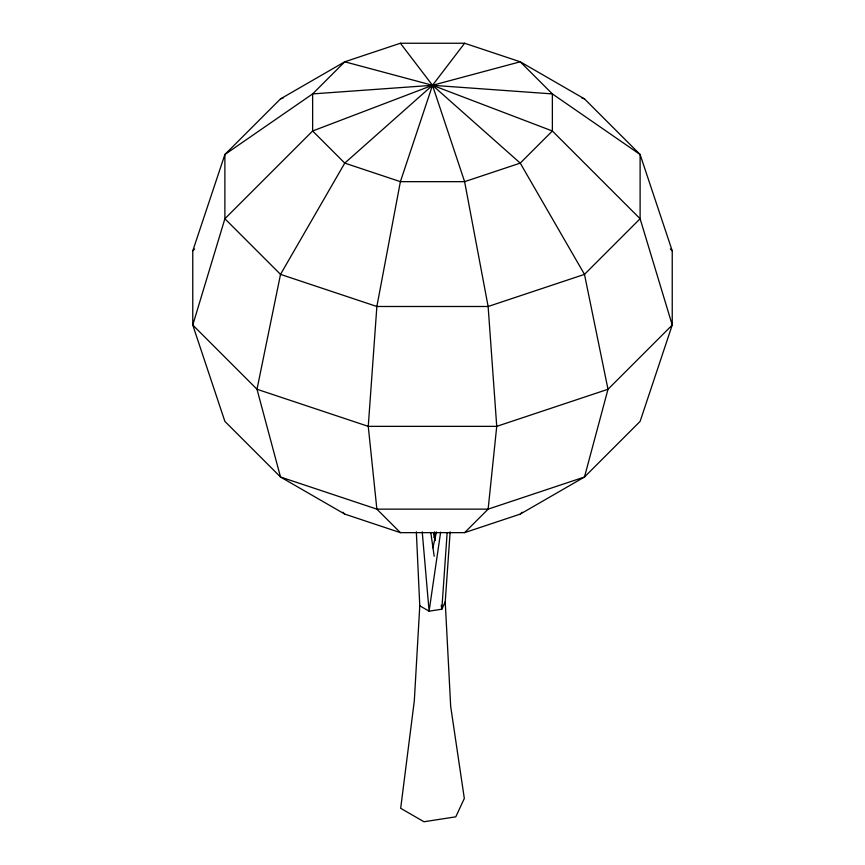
<?xml version="1.0" encoding="UTF-8"?>
<svg xmlns="http://www.w3.org/2000/svg" width="865" height="865" viewBox="0 0 865 865"><rect width="100%" height="100%" fill="white"/><g stroke="black" fill="none" stroke-linecap="round" stroke-linejoin="round"><path stroke-width="1.3" d="M416.335 531.813L419.774 605.792L414.313 700.834L400.679 808.299L423.98 821.75L455.79 816.83L464.321 798.46L450.687 706.467L445.226 601.856L450.146 531.856M447.151 532.678L441.82 609.209L429.094 611.177L419.774 605.792M440.642 532.126L429.094 611.177L422.228 531.813M434.165 534.624L434.619 531.964M433.884 537.641L434.965 532.397M432.857 547.837L436.436 532.029M192.765 250.861L224.889 154.511L280.519 98.88L344.757 61.793L400.387 43.25L464.613 43.25L520.243 61.793L584.481 98.88L640.111 154.511L672.235 250.861L672.235 325.035L640.111 421.385L584.481 477.015L520.243 514.102L464.613 532.645L400.387 532.645L344.757 514.102L280.519 477.015L224.889 421.385L192.765 325.035L192.765 250.861L194.657 248.979M445.226 601.856L441.82 609.209L441.247 605.23M464.613 43.25L432.5 85.3L344.757 163.117L280.519 274.378L257.002 389.272L280.519 477.015L376.87 509.139L488.13 509.139L584.481 477.015L607.998 389.272L584.481 274.378L520.243 163.117L432.5 85.3L400.387 43.25M464.613 532.645L488.13 509.139L496.737 426.358L488.13 306.491L464.613 181.661L432.5 85.3L344.757 61.793L312.633 93.907L224.889 154.511L224.889 218.748L192.765 325.035L257.002 389.272L368.263 426.358L496.737 426.358L607.998 389.272L672.235 325.035L640.111 218.748L640.111 154.511L552.367 93.907L520.243 61.793L432.5 85.3L312.633 130.993L224.889 218.748L280.519 274.378L376.87 306.491L488.13 306.491L584.481 274.378L640.111 218.748L552.367 130.993L432.5 85.3L312.633 93.907L312.633 130.993L344.757 163.117L400.387 181.661L464.613 181.661L520.243 163.117L552.367 130.993L552.367 93.907L432.5 85.3L400.387 181.661L376.87 306.491L368.263 426.358L376.87 509.139L400.387 532.645M520.243 514.102L522.136 512.221M280.519 98.88L283.05 98.037M581.95 98.037L584.481 98.88M670.343 248.979L672.235 250.861M342.864 512.221L344.757 514.102M433.852 532.526L435.171 540.528M430.781 532.44L434.198 556.26"/></g></svg>
